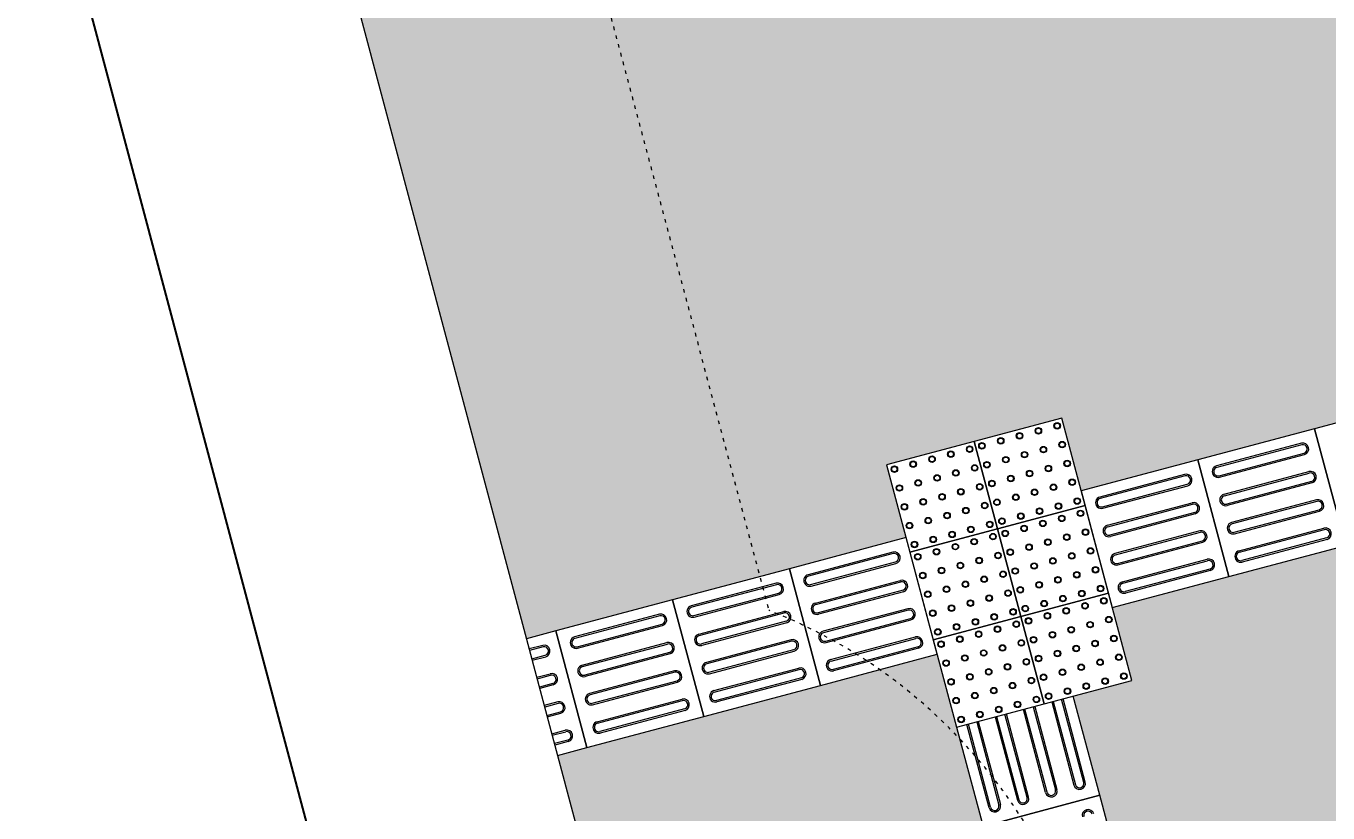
# Model space of a CAD drawing. Header units: millimetres. Extents: x -9997 to 44619, y -1295 to 91103.
# Drawn here: x 31757.5 to 32188.6, y 34215.2 to 34475.9 of the extents above; entities that cross this region are included whole.
import ezdxf

# ---------------------------------------------------------------- set-up
doc = ezdxf.new("R2010")
doc.units = ezdxf.units.MM
doc.header["$LTSCALE"] = 0.1
doc.linetypes.add('ACAD_ISO03W100', pattern=[30, 12, -18])
doc.layers.get('0').update_dxf_attribs({"lineweight": 5})
for name, color, linetype, lineweight in [('alvenaria', 5, 'Continuous', 9), ('alvenaria longe', 253, 'Continuous', 0), ('escada', 1, 'Continuous', 0), ('projeção', 1, 'ACAD_ISO03W100', 5)]:
    doc.layers.add(name, color=color, linetype=linetype, lineweight=lineweight)
doc.styles.get("Standard").update_dxf_attribs({"font": 'arial.ttf'})
doc.dimstyles.new('ISO-25', dxfattribs={"dimtxt": 30, "dimasz": 5, "dimexe": 0, "dimexo": 15, "dimtad": 1, "dimtxsty": 'Standard', "dimblk": 'OBLIQUE', "dimcen": 0, "dimclrd": 7, "dimclre": 7, "dimclrt": 7, "dimadec": 8, "dimazin": 0, "dimtfac": 1, "dimtmove": 0, "dimatfit": 3, "dimldrblk": 'OBLIQUE', "dimfxl": 5, "dimtfillclr": 250, "dimarcsym": 0})

# ---------------------------------------------------------------- blocks, each defined once
blk = doc.blocks.new('_Oblique')
at = {"color": 0, "linetype": 'ByBlock', "lineweight": -2}
blk.add_line((-0.5, -0.5), (0.5, 0.5), dxfattribs=at)
blk = doc.blocks.new('*D94')
at = {"layer": 'alvenaria', "color": 7, "linetype": 'ByBlock', "lineweight": -2, "transparency": 16777216}
for p, q in [((31551.72, 35608.86), (31483.1, 35590.57)), ((31950.3, 34112.94), (31881.68, 34094.65))]:
    blk.add_line(p, q, dxfattribs=at)
at = {"layer": 'alvenaria', "color": 7, "lineweight": -2, "transparency": 16777216}
blk.add_line((31881.68, 34094.65), (31483.1, 35590.57), dxfattribs=at)
at = {"layer": 'Defpoints', "color": 0, "linetype": 'ByBlock', "transparency": 16777216}
for p in [(31566.21, 35612.72), (31483.1, 35590.57), (31964.79, 34116.8)]:
    blk.add_point(p, dxfattribs=at)
at = {"layer": 'alvenaria', "color": 7, "linetype": 'ByBlock', "lineweight": -2, "transparency": 16777216, "xscale": 5, "yscale": 5, "zscale": 5}
for p, rotation in [((31483.1, 35590.57), 104.9195884829306), ((31881.68, 34094.65), 284.9195884829306)]:
    blk.add_blockref('_Oblique', p, dxfattribs=dict(at, rotation=rotation))
at = {"layer": 'alvenaria', "color": 7, "linetype": 'ByBlock', "lineweight": 0, "transparency": 16777216, "insert": (31694.51, 34869.56), "char_height": 30, "attachment_point": 5, "rotation": 284.9196}
blk.add_mtext('1548,11', dxfattribs=at)

msp = doc.modelspace()

# ---------------------------------------------------------------- hatches: boundary and pattern name
at = {"linetype": 'ByBlock', "lineweight": 0, "true_color": 0xc7c8ca}
h = msp.add_hatch(dxfattribs=at)
h.set_pattern_fill('AR-BRSTD', color=9, scale=0.12)
h.paths.add_polyline_path([(29301.965, 34091.799), (29316.965, 34091.799), (29316.965, 34094.883), (29346.965, 34094.883), (29376.965, 34094.883), (29406.965, 34094.883), (29436.965, 34094.883), (29466.965, 34094.883), (29496.965, 34094.883), (29526.965, 34094.883), (29556.965, 34094.883), (29586.965, 34094.883), (29601.965, 34091.799), (29601.965, 33930.984), (29633.978, 33930.984), (29673.978, 33930.984), (29688.934, 33930.984), (29681.21, 33959.973), (29673.486, 33988.962), (29665.732, 34018.064), (29658.008, 34047.053), (29650.284, 34076.041), (29642.56, 34105.03), (29639.424, 34116.799), (28786.663, 34116.799), (28786.913, 33706.799), (29748.667, 33706.799), (29743.001, 33728.064), (29735.277, 33757.053), (29727.553, 33786.041), (29719.829, 33815.03), (29712.105, 33844.018), (29704.381, 33873.007), (29699.591, 33890.984), (29673.978, 33890.984), (29633.978, 33890.984), (29593.978, 33890.984), (29586.965, 33890.984), (29586.965, 33884.883), (29586.965, 33854.883), (29556.965, 33854.883), (29526.965, 33854.883), (29496.965, 33854.883), (29466.965, 33854.883), (29436.965, 33854.883), (29406.965, 33854.883), (29376.965, 33854.883), (29346.965, 33854.883), (29316.965, 33854.883), (29316.965, 33884.883), (29316.965, 33891.799), (29301.965, 33891.799)])
h.paths.add_polyline_path([(29201.103, 33886.938), (29201.103, 33746.938), (28961.103, 33746.938), (28961.103, 33886.938)], flags=16)
h.paths.add_polyline_path([(29181.103, 33866.938), (29181.103, 33766.938), (28981.103, 33766.938), (28981.103, 33866.938)], flags=0)
h.paths.add_polyline_path([(29556.965, 33914.883), (29556.965, 33944.883), (29556.965, 33974.883), (29556.965, 34004.883), (29556.965, 34034.883), (29556.965, 34064.883), (29526.965, 34064.883), (29496.965, 34064.883), (29466.965, 34064.883), (29436.965, 34064.883), (29406.965, 34064.883), (29376.965, 34064.883), (29346.965, 34064.883), (29346.965, 34034.883), (29346.965, 34004.883), (29346.965, 33974.883), (29346.965, 33944.883), (29346.965, 33914.883), (29346.965, 33891.799), (29556.965, 33891.799)], flags=17)
h.paths.add_polyline_path([(29376.965, 33956.799), (29376.965, 34006.799), (29526.965, 34006.799), (29526.965, 33956.799)], flags=16)
h.paths.add_polyline_path([(29466.965, 34011.799), (29436.965, 34011.799), (29436.965, 34041.799), (29466.965, 34041.799)], flags=16)
h.paths.add_polyline_path([(29556.965, 33891.799), (29346.965, 33891.799), (29346.965, 33884.883), (29376.965, 33884.883), (29406.965, 33884.883), (29436.965, 33884.883), (29466.965, 33884.883), (29496.965, 33884.883), (29526.965, 33884.883), (29556.965, 33884.883)], flags=17)
h.paths.add_polyline_path([(29601.965, 34091.799), (29586.965, 34091.799), (29586.965, 34064.883), (29586.965, 34034.883), (29586.965, 34004.883), (29586.965, 33974.883), (29586.965, 33944.883), (29586.965, 33930.984), (29593.978, 33930.984), (29601.965, 33930.984)], flags=17)
h.paths.add_polyline_path([(29316.965, 33944.883), (29316.965, 33974.883), (29316.965, 34004.883), (29316.965, 34034.883), (29316.965, 34064.883), (29316.965, 34091.799), (29301.965, 34091.799), (29301.965, 33891.799), (29316.965, 33891.799), (29316.965, 33914.883)], flags=17)
h.paths.add_polyline_path([(29757.448, 34116.799), (29670.471, 34116.799), (29671.549, 34112.754), (29679.272, 34083.765), (29686.996, 34054.776), (29694.72, 34025.788), (29702.444, 33996.799), (29710.198, 33967.697), (29717.922, 33938.708), (29725.646, 33909.72), (29732.939, 33882.35), (29758.552, 33882.35), (29798.552, 33882.35), (29819.916, 33882.35)])
h.paths.add_polyline_path([(30038.448, 34116.799), (29757.448, 34116.799), (29819.916, 33882.35), (29838.552, 33882.35), (29878.552, 33882.35), (29918.552, 33882.35), (29958.552, 33882.35), (29998.552, 33882.35), (30038.552, 33882.35), (30078.552, 33882.35), (30100.916, 33882.35)])
h.paths.add_polyline_path([(29830.574, 33842.35), (29798.552, 33842.35), (29758.552, 33842.35), (29743.596, 33842.35), (29748.818, 33822.754), (29756.542, 33793.765), (29764.266, 33764.776), (29771.989, 33735.788), (29779.713, 33706.799), (29826.691, 33706.799), (29856.033, 33746.799)])
h.paths.add_polyline_path([(30111.574, 33842.35), (30078.552, 33842.35), (30038.552, 33842.35), (29998.552, 33842.35), (29958.552, 33842.35), (29918.552, 33842.35), (29878.552, 33842.35), (29838.552, 33842.35), (29830.574, 33842.35), (29856.033, 33746.799), (30137.033, 33746.799)])
h.paths.add_polyline_path([(30205.831, 33815.03), (30198.552, 33842.35), (30158.552, 33842.35), (30118.552, 33842.35), (30111.574, 33842.35), (30137.033, 33746.799), (30187.222, 33706.938), (30234.631, 33706.938), (30229.003, 33728.064), (30221.279, 33757.053), (30213.555, 33786.041)])
h.paths.add_polyline_path([(30167.211, 33959.973), (30159.488, 33988.962), (30151.764, 34017.95), (30144.04, 34046.939), (30136.316, 34075.928), (30128.592, 34104.916), (30125.426, 34116.799), (30038.448, 34116.799), (30100.916, 33882.35), (30118.552, 33882.35), (30158.552, 33882.35), (30187.894, 33882.35), (30182.659, 33901.996), (30174.935, 33930.984)])
h.paths.add_polyline_path([(31877.895, 33948.04), (31877.895, 33968.04), (31852.895, 33968.04), (31852.895, 33998.04), (31852.895, 34028.04), (31877.895, 34028.04), (31877.895, 34068.04), (31877.895, 34108.04), (31877.895, 34116.799), (30156.473, 34116.799), (30157.581, 34112.64), (30165.305, 34083.652), (30173.028, 34054.663), (30180.752, 34025.674), (30188.476, 33996.686), (30196.2, 33967.697), (30203.924, 33938.708), (30211.648, 33909.72), (30219.372, 33880.731), (30227.096, 33851.742), (30234.82, 33822.754), (30242.543, 33793.765), (30250.267, 33764.776), (30257.991, 33735.788), (30265.678, 33706.938), (31725.894, 33706.938), (31734.388, 33719.372), (31751.309, 33744.144), (31768.231, 33768.916), (31785.153, 33793.688), (31802.075, 33818.46), (31819.034, 33843.286), (31819.062, 33843.232), (31826.794, 33843.232), (31856.794, 33843.232), (31877.895, 33843.232), (31877.895, 33868.04), (31877.895, 33908.04)])
h.paths.add_polyline_path([(30645.894, 33886.938), (30645.894, 33746.938), (30405.894, 33746.938), (30405.894, 33886.938)], flags=16)
h.paths.add_polyline_path([(30625.894, 33866.938), (30625.894, 33766.938), (30425.894, 33766.938), (30425.894, 33866.938)], flags=0)
h.paths.add_polyline_path([(31145.894, 33886.938), (31145.894, 33746.938), (30905.894, 33746.938), (30905.894, 33886.938)], flags=16)
h.paths.add_polyline_path([(30925.894, 33866.938), (31125.894, 33866.938), (31125.894, 33766.938), (30925.894, 33766.938)], flags=0)
h.paths.add_polyline_path([(31000.925, 33844.799), (31030.925, 33844.799), (31030.925, 33814.799), (31000.925, 33814.799)], flags=0)
h.paths.add_polyline_path([(31405.894, 33886.938), (31645.894, 33886.938), (31645.894, 33746.938), (31405.894, 33746.938)], flags=16)
h.paths.add_polyline_path([(31425.894, 33866.938), (31625.894, 33866.938), (31625.894, 33766.938), (31425.894, 33766.938)], flags=0)
h.paths.add_polyline_path([(32554.715, 34289.954), (32524.986, 34293.973), (32495.256, 34297.993), (32465.527, 34302.013), (32435.797, 34306.033), (32433.223, 34315.696), (32425.499, 34344.684), (32420.35, 34364.01), (32387.715, 34355.315), (32349.064, 34345.016), (32310.412, 34334.718), (32271.761, 34324.419), (32233.109, 34314.12), (32194.457, 34303.822), (32155.806, 34293.523), (32117.154, 34283.225), (32123.591, 34259.068), (32104.265, 34253.918), (32113.015, 34221.081), (32123.313, 34182.429), (32133.612, 34143.778), (32143.91, 34105.126), (32154.209, 34066.475), (32161.933, 34037.486), (32169.657, 34008.498), (32177.38, 33979.509), (32148.392, 33971.785), (32119.403, 33964.061), (32113.051, 33987.901), (32073.051, 33987.901), (32054.915, 33987.901, -0.2142245), (31917.895, 33945.937), (31917.895, 33908.04), (31917.895, 33868.04), (31917.895, 33843.232), (31946.729, 33843.232), (31976.729, 33843.232), (31993.651, 33818.46), (32010.573, 33793.688), (32027.495, 33768.916), (32044.416, 33744.145), (32061.338, 33719.373), (32076.664, 33696.938, 0.46151), (32590.765, 34284.324), (32590.556, 34285.108), (32584.445, 34285.934)])
h.paths.add_polyline_path([(32105.259, 34094.828), (32094.96, 34133.479), (32084.662, 34172.131), (32074.363, 34210.782), (32066.632, 34239.798, 0.050222), (32040.096, 34262.693), (32020.526, 34257.479), (31981.874, 34247.18), (31943.223, 34236.882), (31933.489, 34234.288), (31964.794, 34116.799), (31917.895, 34116.799), (31917.895, 34108.04), (31917.895, 34068.04), (31917.895, 34028.04), (31942.895, 34028.04), (31953.051, 34027.901), (31993.051, 34027.901), (32033.051, 34027.901), (32073.051, 34027.901), (32088.695, 34027.901, 0.0275903), (32097.873, 34044.865), (32096.231, 34051.027), (32101.191, 34052.349, 0.0390592), (32109.667, 34078.284)], flags=17)
h.paths.add_polyline_path([(32054.915, 33987.901), (32033.051, 33987.901), (31993.051, 33987.901), (31953.051, 33987.901), (31942.895, 33987.901), (31942.895, 33968.04), (31917.895, 33968.04), (31917.895, 33948.04), (31917.895, 33945.937, 0.2142245)], flags=17)
h.paths.add_polyline_path([(32109.667, 34078.284, -0.0390592), (32101.191, 34052.349), (32115.557, 34056.176)], flags=17)
h.paths.add_polyline_path([(32097.873, 34044.865, -0.0275903), (32088.695, 34027.901), (32102.393, 34027.901)], flags=17)
h.paths.add_polyline_path([(32402.327, 34431.65), (32394.603, 34460.639), (32418.391, 34478.918), (32442.179, 34497.197), (32465.967, 34515.476), (32489.755, 34533.756), (32501.253, 34542.591), (32216.122, 35612.719), (31649.003, 35612.719), (31797.89, 35053.93, -0.3092385), (31931.102, 34553.973), (32000.494, 34293.537), (32010.227, 34296.13), (32048.879, 34306.429), (32042.442, 34330.586), (32071.431, 34338.31), (32100.419, 34346.034), (32106.856, 34321.876), (32145.507, 34332.175), (32184.159, 34342.473), (32222.81, 34352.772), (32261.462, 34363.071), (32300.114, 34373.369), (32338.765, 34383.668), (32377.417, 34393.966), (32410.051, 34402.661)])
h.paths.add_polyline_path([(31797.89, 35053.93), (31649.003, 35612.719), (31566.212, 35612.719), (31923.191, 34272.94), (31932.924, 34275.533), (31971.576, 34285.832), (32000.494, 34293.537), (31931.102, 34553.973, 0.3092385)])
h.paths.add_polyline_path([(32059.177, 34267.777), (32040.096, 34262.693, -0.050222), (32066.632, 34239.798), (32065.614, 34243.62)], flags=17)
at = {"layer": 'alvenaria', "linetype": 'ByBlock', "lineweight": 0, "true_color": 0xc7c8ca}
h = msp.add_hatch(color=9, dxfattribs=at)
h.dxf.hatch_style = 1
h.paths.add_polyline_path([(30405.894, 33886.938), (30405.894, 33746.938), (30645.894, 33746.938), (30645.894, 33886.938)])
h.paths.add_polyline_path([(30625.894, 33866.938), (30625.894, 33766.938), (30425.894, 33766.938), (30425.894, 33866.938)], flags=16)
h.paths.add_polyline_path([(29201.103, 33886.938), (28961.103, 33886.938), (28961.103, 33746.938), (29201.103, 33746.938)])
h.paths.add_polyline_path([(29181.103, 33766.938), (28981.103, 33766.938), (28981.103, 33866.938), (29181.103, 33866.938)], flags=16)
h.paths.add_polyline_path([(30905.894, 33886.938), (30905.894, 33746.938), (31145.894, 33746.938), (31145.894, 33886.938)])
h.paths.add_polyline_path([(31125.894, 33866.938), (31125.894, 33766.938), (30925.894, 33766.938), (30925.894, 33866.938)], flags=16)
h.paths.add_polyline_path([(31030.925, 33844.799), (31030.925, 33814.799), (31000.925, 33814.799), (31000.925, 33844.799)], flags=0)
h.paths.add_polyline_path([(31405.894, 33746.938), (31645.894, 33746.938), (31645.894, 33886.938), (31405.894, 33886.938)])
h.paths.add_polyline_path([(31425.894, 33866.938), (31625.894, 33866.938), (31625.894, 33766.938), (31425.894, 33766.938)], flags=16)
h.paths.add_polyline_path([(32590.765, 34284.324), (32590.556, 34285.108), (32584.445, 34285.934), (32570.071, 34287.877, -0.4686526), (32071.345, 33716.898), (32076.664, 33696.938, 0.46151)])
h.paths.add_polyline_path([(32236.82, 35612.719), (32216.122, 35612.719), (32501.253, 34542.591), (32513.543, 34552.035), (32518.433, 34555.792)])

# ---------------------------------------------------------------- linework, layer by layer
at = {"lineweight": 0}
msp.add_line((31566.212, 35612.719), (31964.794, 34116.799), dxfattribs=at)
at = {"layer": 'alvenaria longe', "linetype": 'ByBlock', "lineweight": 0}
for centre, radius, start, end in [((32083.021, 34209.998), 493.238, 268.64366, 9.08469), ((32083.299, 34209.804), 512.909, 269.2588, 8.35399)]:
    msp.add_arc(centre, radius, start, end, dxfattribs=at)
at = {"layer": 'escada', "lineweight": 0}
for p, q in [((31928.553, 34270.721), (31924.098, 34269.534)), ((31928.683, 34270.232), (31924.228, 34269.045)), ((31924.966, 34266.278), (31929.421, 34267.465)), ((31925.096, 34265.788), (31929.551, 34266.975)), ((31926.593, 34260.169), (31931.048, 34261.356)), ((31926.724, 34259.68), (31931.179, 34260.867)), ((31931.916, 34258.1), (31927.461, 34256.913)), ((31932.046, 34257.61), (31927.591, 34256.423)), ((32107.714, 34225.322), (32100.371, 34252.881)), ((32108.203, 34225.452), (32100.86, 34253.011)), ((32113.015, 34221.081), (32104.265, 34253.918)), ((31933.544, 34251.991), (31929.089, 34250.804)), ((31933.674, 34251.502), (31929.219, 34250.315)), ((31929.956, 34247.548), (31934.411, 34248.735)), ((31930.087, 34247.058), (31934.542, 34248.245)), ((32095.092, 34221.959), (32087.749, 34249.518)), ((32095.581, 34222.089), (32088.238, 34249.648)), ((32091.006, 34250.385), (32098.349, 34222.826)), ((32091.495, 34250.516), (32098.838, 34222.957)), ((32076.362, 34216.968), (32069.019, 34244.527)), ((32076.851, 34217.098), (32069.508, 34244.658)), ((32078.384, 34247.022), (32085.727, 34219.463)), ((32078.873, 34247.153), (32086.216, 34219.594)), ((32088.984, 34220.331), (32081.641, 34247.89)), ((32089.473, 34220.461), (32082.13, 34248.021)), ((31931.584, 34241.439), (31936.039, 34242.626)), ((31931.714, 34240.95), (31936.169, 34242.137)), ((32065.614, 34243.62), (32074.363, 34210.782)), ((31936.907, 34239.37), (31932.452, 34238.183)), ((31937.037, 34238.88), (31932.582, 34237.693)), ((32074.363, 34210.782), (32113.015, 34221.081))]:
    msp.add_line(p, q, dxfattribs=at)
for points in [[(32233.109, 34314.12), (32222.81, 34352.772), (32184.159, 34342.473), (32194.457, 34303.822)], [(32108.143, 34317.045), (32100.419, 34346.034), (32071.431, 34338.31), (32079.155, 34309.321)], [(32194.457, 34303.822), (32184.159, 34342.473), (32145.507, 34332.175), (32155.806, 34293.523)], [(32079.155, 34309.321), (32071.431, 34338.31), (32042.442, 34330.586), (32050.166, 34301.597)], [(32155.806, 34293.523), (32145.507, 34332.175), (32106.856, 34321.876), (32117.154, 34283.225)], [(32115.867, 34288.056), (32108.143, 34317.045), (32079.155, 34309.321), (32086.878, 34280.332)], [(32086.878, 34280.332), (32079.155, 34309.321), (32050.166, 34301.597), (32057.89, 34272.609)], [(32059.177, 34267.777), (32048.879, 34306.429), (32010.227, 34296.13), (32020.526, 34257.479)], [(32020.526, 34257.479), (32010.227, 34296.13), (31971.576, 34285.832), (31981.874, 34247.18)], [(32123.591, 34259.068), (32115.867, 34288.056), (32086.878, 34280.332), (32094.602, 34251.344)], [(31981.874, 34247.18), (31971.576, 34285.832), (31932.924, 34275.533), (31943.223, 34236.882)], [(32094.602, 34251.344), (32086.878, 34280.332), (32057.89, 34272.609), (32065.614, 34243.62)], [(32084.662, 34172.131), (32123.313, 34182.429), (32113.015, 34221.081), (32074.363, 34210.782)]]:
    msp.add_lwpolyline(points, close=True, dxfattribs=at)
for points in [[(32179.788, 34337.662), (32151.693, 34330.176)], [(32179.918, 34337.173), (32151.823, 34329.687)], [(32152.561, 34326.919), (32180.656, 34334.405)], [(32152.691, 34326.43), (32180.786, 34333.916)], [(32141.136, 34327.363), (32113.042, 34319.878)], [(32141.267, 34326.874), (32113.172, 34319.388)], [(32154.188, 34320.811), (32182.283, 34328.297)], [(32154.319, 34320.322), (32182.414, 34327.808)], [(32113.909, 34316.621), (32142.004, 34324.107)], [(32114.04, 34316.132), (32142.135, 34323.617)], [(32183.151, 34325.04), (32155.056, 34317.554)], [(32183.281, 34324.551), (32155.186, 34317.065)], [(32115.537, 34310.513), (32143.632, 34317.998)], [(32115.667, 34310.023), (32143.762, 34317.509)], [(32184.778, 34318.932), (32156.684, 34311.446)], [(32184.909, 34318.443), (32156.814, 34310.957)], [(32144.499, 34314.742), (32116.405, 34307.256)], [(32144.63, 34314.252), (32116.535, 34306.767)], [(32157.551, 34308.189), (32185.646, 34315.675)], [(32157.682, 34307.7), (32185.777, 34315.186)], [(32146.127, 34308.633), (32118.032, 34301.148)], [(32159.179, 34302.081), (32187.274, 34309.567)], [(32159.309, 34301.592), (32187.404, 34309.078)], [(32146.257, 34308.144), (32118.162, 34300.658)], [(32118.9, 34297.891), (32146.995, 34305.377)], [(32119.03, 34297.402), (32147.125, 34304.887)], [(32188.141, 34306.31), (32160.047, 34298.824)], [(32188.272, 34305.821), (32160.177, 34298.335)], [(32044.508, 34301.617), (32016.413, 34294.131)], [(32044.638, 34301.128), (32016.543, 34293.642)], [(32017.28, 34290.874), (32045.375, 34298.36)], [(32017.411, 34290.385), (32045.506, 34297.871)], [(32120.527, 34291.783), (32148.622, 34299.268)], [(32120.658, 34291.293), (32148.753, 34298.779)], [(32149.49, 34296.012), (32121.395, 34288.526)], [(32005.856, 34291.318), (31977.761, 34283.833)], [(32018.908, 34284.766), (32047.003, 34292.252)], [(32019.038, 34284.277), (32047.133, 34291.763)], [(32149.62, 34295.522), (32121.525, 34288.037)], [(32005.986, 34290.829), (31977.892, 34283.343)], [(31978.629, 34280.576), (32006.724, 34288.062)], [(31978.759, 34280.087), (32006.854, 34287.572)], [(32047.871, 34288.995), (32019.776, 34281.509)], [(32048.001, 34288.506), (32019.906, 34281.02)], [(32049.498, 34282.887), (32021.403, 34275.401)], [(31967.205, 34281.02), (31939.11, 34273.534)], [(31967.335, 34280.531), (31939.24, 34273.045)], [(31980.256, 34274.468), (32008.351, 34281.953)], [(31980.387, 34273.978), (32008.482, 34281.464)], [(32009.219, 34278.697), (31981.124, 34271.211)], [(32049.629, 34282.398), (32021.534, 34274.912)], [(32022.271, 34272.144), (32050.366, 34279.63)], [(32022.401, 34271.655), (32050.496, 34279.141)], [(31933.489, 34234.288), (31943.223, 34236.882), (31932.924, 34275.533), (31923.191, 34272.94)], [(31939.977, 34270.277), (31968.072, 34277.763)], [(31940.108, 34269.788), (31968.203, 34277.274)], [(32009.349, 34278.207), (31981.255, 34270.722)], [(31941.605, 34264.169), (31969.7, 34271.655)], [(31941.735, 34263.68), (31969.83, 34271.166)], [(32010.847, 34272.588), (31982.752, 34265.103)], [(32010.977, 34272.099), (31982.882, 34264.613)], [(32023.898, 34266.036), (32051.993, 34273.522)], [(32024.029, 34265.547), (32052.124, 34273.033)], [(32052.861, 34270.265), (32024.766, 34262.779)], [(32052.992, 34269.776), (32024.897, 34262.29)], [(31970.568, 34268.398), (31942.473, 34260.912)], [(31970.698, 34267.909), (31942.603, 34260.423)], [(31983.619, 34261.846), (32011.714, 34269.332)], [(31983.75, 34261.357), (32011.845, 34268.842)], [(31972.195, 34262.29), (31944.1, 34254.804)], [(31972.325, 34261.801), (31944.231, 34254.315)], [(31985.247, 34255.738), (32013.342, 34263.223)], [(31985.377, 34255.249), (32013.472, 34262.734)], [(31944.968, 34251.547), (31973.063, 34259.033)], [(31945.098, 34251.058), (31973.193, 34258.544)], [(32014.21, 34259.967), (31986.115, 34252.481)], [(32014.34, 34259.478), (31986.245, 34251.992)], [(31946.595, 34245.439), (31974.69, 34252.925)], [(31946.726, 34244.95), (31974.821, 34252.436)], [(31975.558, 34249.668), (31947.463, 34242.182)], [(31975.688, 34249.179), (31947.594, 34241.693)], [(32097.114, 34252.013), (32104.457, 34224.454)], [(32097.603, 34252.143), (32104.946, 34224.584)], [(32072.276, 34245.395), (32079.619, 34217.836)], [(32072.765, 34245.525), (32080.108, 34217.966)]]:
    msp.add_lwpolyline(points, dxfattribs=at)
for centre, radius in [((32098.929, 34343.461), 1.075), ((32098.929, 34343.461), 0.883), ((32080.235, 34338.48), 1.075), ((32080.235, 34338.48), 0.883), ((32086.466, 34340.14), 1.075), ((32086.466, 34340.14), 0.883), ((32092.698, 34341.8), 1.075), ((32092.698, 34341.8), 0.883), ((32063.709, 34334.077), 1.075), ((32063.709, 34334.077), 0.883), ((32069.94, 34335.737), 1.075), ((32069.94, 34335.737), 0.883), ((32074.004, 34336.819), 1.075), ((32074.004, 34336.819), 0.883), ((32088.127, 34333.909), 1.075), ((32088.127, 34333.909), 0.883), ((32094.358, 34335.569), 1.075), ((32094.358, 34335.569), 0.883), ((32100.589, 34337.229), 1.075), ((32100.589, 34337.229), 0.883), ((32045.015, 34329.096), 1.075), ((32051.246, 34330.756), 1.075), ((32051.246, 34330.756), 0.883), ((32057.478, 34332.416), 1.075), ((32057.478, 34332.416), 0.883), ((32071.601, 34329.505), 1.075), ((32071.601, 34329.505), 0.883), ((32075.664, 34330.588), 1.075), ((32075.664, 34330.588), 0.883), ((32081.895, 34332.248), 1.075), ((32081.895, 34332.248), 0.883), ((32096.018, 34329.338), 1.075), ((32096.018, 34329.338), 0.883), ((32102.25, 34330.998), 1.075), ((32102.25, 34330.998), 0.883), ((32045.015, 34329.096), 0.883), ((32059.138, 34326.185), 1.075), ((32059.138, 34326.185), 0.883), ((32065.369, 34327.845), 1.075), ((32065.369, 34327.845), 0.883), ((32083.556, 34326.017), 1.075), ((32083.556, 34326.017), 0.883), ((32089.787, 34327.677), 1.075), ((32089.787, 34327.677), 0.883), ((32103.91, 34324.767), 1.075), ((32046.675, 34322.864), 1.075), ((32046.675, 34322.864), 0.883), ((32052.907, 34324.525), 1.075), ((32052.907, 34324.525), 0.883), ((32067.03, 34321.614), 1.075), ((32067.03, 34321.614), 0.883), ((32073.261, 34323.274), 1.075), ((32073.261, 34323.274), 0.883), ((32077.324, 34324.357), 1.075), ((32077.324, 34324.357), 0.883), ((32091.447, 34321.446), 1.075), ((32091.447, 34321.446), 0.883), ((32097.679, 34323.106), 1.075), ((32097.679, 34323.106), 0.883), ((32103.91, 34324.767), 0.883), ((32048.336, 34316.633), 1.075), ((32048.336, 34316.633), 0.883), ((32054.567, 34318.293), 1.075), ((32054.567, 34318.293), 0.883), ((32060.798, 34319.953), 1.075), ((32060.798, 34319.953), 0.883), ((32074.921, 34317.043), 1.075), ((32074.921, 34317.043), 0.883), ((32078.984, 34318.125), 1.075), ((32078.984, 34318.125), 0.883), ((32085.216, 34319.786), 1.075), ((32085.216, 34319.786), 0.883), ((32099.339, 34316.875), 1.075), ((32099.339, 34316.875), 0.883), ((32105.57, 34318.535), 1.075), ((32105.57, 34318.535), 0.883), ((32056.227, 34312.062), 1.075), ((32056.227, 34312.062), 0.883), ((32062.459, 34313.722), 1.075), ((32062.459, 34313.722), 0.883), ((32068.69, 34315.382), 1.075), ((32068.69, 34315.382), 0.883), ((32080.645, 34311.894), 1.075), ((32086.876, 34313.554), 1.075), ((32086.876, 34313.554), 0.883), ((32093.108, 34315.215), 1.075), ((32093.108, 34315.215), 0.883), ((32100.422, 34312.812), 1.075), ((32100.422, 34312.812), 0.883), ((32106.653, 34314.472), 1.075), ((32106.653, 34314.472), 0.883), ((32049.996, 34310.401), 1.075), ((32049.996, 34310.401), 0.883), ((32064.119, 34307.491), 1.075), ((32070.35, 34309.151), 1.075), ((32070.35, 34309.151), 0.883), ((32076.582, 34310.811), 1.075), ((32076.582, 34310.811), 0.883), ((32080.645, 34311.894), 0.883), ((32081.727, 34307.831), 1.075), ((32081.727, 34307.831), 0.883), ((32087.959, 34309.491), 1.075), ((32087.959, 34309.491), 0.883), ((32094.19, 34311.151), 1.075), ((32094.19, 34311.151), 0.883), ((32108.313, 34308.241), 1.075), ((32108.313, 34308.241), 0.883), ((32051.656, 34304.17), 1.075), ((32051.656, 34304.17), 0.883), ((32057.888, 34305.83), 1.075), ((32057.888, 34305.83), 0.883), ((32064.119, 34307.491), 0.883), ((32065.202, 34303.428), 1.075), ((32065.202, 34303.428), 0.883), ((32071.433, 34305.088), 1.075), ((32071.433, 34305.088), 0.883), ((32077.664, 34306.748), 1.075), ((32077.664, 34306.748), 0.883), ((32089.619, 34303.26), 1.075), ((32095.851, 34304.92), 1.075), ((32095.851, 34304.92), 0.883), ((32102.082, 34306.58), 1.075), ((32102.082, 34306.58), 0.883), ((32052.739, 34300.107), 1.075), ((32052.739, 34300.107), 0.883), ((32058.97, 34301.767), 1.075), ((32058.97, 34301.767), 0.883), ((32073.093, 34298.857), 1.075), ((32079.325, 34300.517), 1.075), ((32079.325, 34300.517), 0.883), ((32083.388, 34301.599), 1.075), ((32083.388, 34301.599), 0.883), ((32089.619, 34303.26), 0.883), ((32103.742, 34300.349), 1.075), ((32103.742, 34300.349), 0.883), ((32109.974, 34302.009), 1.075), ((32109.974, 34302.009), 0.883), ((32060.63, 34295.536), 1.075), ((32060.63, 34295.536), 0.883), ((32066.862, 34297.196), 1.075), ((32066.862, 34297.196), 0.883), ((32073.093, 34298.857), 0.883), ((32085.048, 34295.368), 1.075), ((32085.048, 34295.368), 0.883), ((32091.279, 34297.028), 1.075), ((32091.279, 34297.028), 0.883), ((32097.511, 34298.689), 1.075), ((32097.511, 34298.689), 0.883), ((32111.634, 34295.778), 1.075), ((32111.634, 34295.778), 0.883), ((32054.399, 34293.876), 1.075), ((32054.399, 34293.876), 0.883), ((32068.522, 34290.965), 1.075), ((32068.522, 34290.965), 0.883), ((32074.754, 34292.625), 1.075), ((32074.754, 34292.625), 0.883), ((32080.985, 34294.285), 1.075), ((32080.985, 34294.285), 0.883), ((32092.94, 34290.797), 1.075), ((32092.94, 34290.797), 0.883), ((32099.171, 34292.457), 1.075), ((32099.171, 34292.457), 0.883), ((32105.403, 34294.118), 1.075), ((32105.403, 34294.118), 0.883), ((32056.059, 34287.644), 1.075), ((32056.059, 34287.644), 0.883), ((32062.291, 34289.304), 1.075), ((32062.291, 34289.304), 0.883), ((32076.414, 34286.394), 1.075), ((32076.414, 34286.394), 0.883), ((32082.645, 34288.054), 1.075), ((32082.645, 34288.054), 0.883), ((32086.708, 34289.137), 1.075), ((32086.708, 34289.137), 0.883), ((32100.831, 34286.226), 1.075), ((32100.831, 34286.226), 0.883), ((32107.063, 34287.886), 1.075), ((32107.063, 34287.886), 0.883), ((32113.294, 34289.547), 1.075), ((32113.294, 34289.547), 0.883), ((32063.951, 34283.073), 1.075), ((32063.951, 34283.073), 0.883), ((32070.183, 34284.733), 1.075), ((32070.183, 34284.733), 0.883), ((32084.306, 34281.823), 1.075), ((32084.306, 34281.823), 0.883), ((32088.369, 34282.905), 1.075), ((32088.369, 34282.905), 0.883), ((32094.6, 34284.566), 1.075), ((32094.6, 34284.566), 0.883), ((32101.914, 34282.163), 1.075), ((32101.914, 34282.163), 0.883), ((32108.145, 34283.823), 1.075), ((32108.145, 34283.823), 0.883), ((32114.377, 34285.483), 1.075), ((32114.377, 34285.483), 0.883), ((32057.72, 34281.413), 1.075), ((32057.72, 34281.413), 0.883), ((32071.843, 34278.502), 1.075), ((32071.843, 34278.502), 0.883), ((32078.074, 34280.162), 1.075), ((32078.074, 34280.162), 0.883), ((32085.388, 34277.76), 1.075), ((32085.388, 34277.76), 0.883), ((32089.451, 34278.842), 1.075), ((32089.451, 34278.842), 0.883), ((32095.683, 34280.503), 1.075), ((32095.683, 34280.503), 0.883), ((32109.806, 34277.592), 1.075), ((32109.806, 34277.592), 0.883), ((32116.037, 34279.252), 1.075), ((32116.037, 34279.252), 0.883), ((32059.38, 34275.181), 1.075), ((32059.38, 34275.181), 0.883), ((32065.611, 34276.842), 1.075), ((32065.611, 34276.842), 0.883), ((32072.925, 34274.439), 1.075), ((32072.925, 34274.439), 0.883), ((32079.157, 34276.099), 1.075), ((32079.157, 34276.099), 0.883), ((32097.343, 34274.271), 1.075), ((32097.343, 34274.271), 0.883), ((32103.574, 34275.931), 1.075), ((32103.574, 34275.931), 0.883), ((32117.697, 34273.021), 1.075), ((32060.463, 34271.118), 1.075), ((32060.463, 34271.118), 0.883), ((32066.694, 34272.779), 1.075), ((32066.694, 34272.779), 0.883), ((32080.817, 34269.868), 1.075), ((32080.817, 34269.868), 0.883), ((32087.049, 34271.528), 1.075), ((32087.049, 34271.528), 0.883), ((32091.112, 34272.611), 1.075), ((32091.112, 34272.611), 0.883), ((32105.235, 34269.7), 1.075), ((32105.235, 34269.7), 0.883), ((32111.466, 34271.36), 1.075), ((32111.466, 34271.36), 0.883), ((32117.697, 34273.021), 0.883), ((32062.123, 34264.887), 1.075), ((32062.123, 34264.887), 0.883), ((32068.354, 34266.547), 1.075), ((32068.354, 34266.547), 0.883), ((32074.586, 34268.208), 1.075), ((32074.586, 34268.208), 0.883), ((32088.709, 34265.297), 1.075), ((32088.709, 34265.297), 0.883), ((32092.772, 34266.379), 1.075), ((32092.772, 34266.379), 0.883), ((32099.003, 34268.04), 1.075), ((32099.003, 34268.04), 0.883), ((32113.126, 34265.129), 1.075), ((32113.126, 34265.129), 0.883), ((32119.358, 34266.789), 1.075), ((32119.358, 34266.789), 0.883), ((32070.015, 34260.316), 1.075), ((32070.015, 34260.316), 0.883), ((32076.246, 34261.976), 1.075), ((32076.246, 34261.976), 0.883), ((32082.477, 34263.637), 1.075), ((32082.477, 34263.637), 0.883), ((32094.432, 34260.148), 1.075), ((32100.664, 34261.808), 1.075), ((32100.664, 34261.808), 0.883), ((32106.895, 34263.469), 1.075), ((32106.895, 34263.469), 0.883), ((32121.018, 34260.558), 1.075), ((32121.018, 34260.558), 0.883), ((32063.783, 34258.656), 1.075), ((32063.783, 34258.656), 0.883), ((32077.906, 34255.745), 1.075), ((32084.138, 34257.405), 1.075), ((32084.138, 34257.405), 0.883), ((32090.369, 34259.065), 1.075), ((32090.369, 34259.065), 0.883), ((32094.432, 34260.148), 0.883), ((32108.555, 34257.237), 1.075), ((32108.555, 34257.237), 0.883), ((32114.787, 34258.898), 1.075), ((32114.787, 34258.898), 0.883), ((32065.444, 34252.424), 1.075), ((32065.444, 34252.424), 0.883), ((32071.675, 34254.084), 1.075), ((32071.675, 34254.084), 0.883), ((32077.906, 34255.745), 0.883), ((32092.03, 34252.834), 1.075), ((32092.03, 34252.834), 0.883), ((32096.093, 34253.917), 1.075), ((32096.093, 34253.917), 0.883), ((32102.324, 34255.577), 1.075), ((32102.324, 34255.577), 0.883), ((32073.335, 34247.853), 1.075), ((32073.335, 34247.853), 0.883), ((32079.567, 34249.513), 1.075), ((32079.567, 34249.513), 0.883), ((32085.798, 34251.174), 1.075), ((32085.798, 34251.174), 0.883), ((32067.104, 34246.193), 1.075), ((32067.104, 34246.193), 0.883)]:
    msp.add_circle(centre, radius, dxfattribs=at)
for centre, radius, start, end in [((32180.287, 34335.789), 1.938, 284.91959, 104.91959), ((32180.287, 34335.789), 1.432, 284.91959, 104.91959), ((32152.192, 34328.303), 1.938, 104.91959, 284.91959), ((32141.636, 34325.49), 1.938, 284.91959, 104.91959), ((32141.636, 34325.49), 1.432, 284.91959, 104.91959), ((32152.192, 34328.303), 1.432, 104.91959, 284.91959), ((32182.782, 34326.424), 1.938, 284.91959, 104.91959), ((32182.782, 34326.424), 1.432, 284.91959, 104.91959), ((32113.541, 34318.005), 1.938, 104.91959, 284.91959), ((32113.541, 34318.005), 1.432, 104.91959, 284.91959), ((32144.131, 34316.125), 1.938, 284.91959, 104.91959), ((32144.131, 34316.125), 1.432, 284.91959, 104.91959), ((32154.687, 34318.938), 1.938, 104.91959, 284.91959), ((32154.687, 34318.938), 1.432, 104.91959, 284.91959), ((32185.278, 34317.059), 1.938, 284.91959, 104.91959), ((32185.278, 34317.059), 1.432, 284.91959, 104.91959), ((32116.036, 34308.64), 1.938, 104.91959, 284.91959), ((32116.036, 34308.64), 1.432, 104.91959, 284.91959), ((32146.626, 34306.76), 1.938, 284.91959, 104.91959), ((32157.183, 34309.573), 1.938, 104.91959, 284.91959), ((32157.183, 34309.573), 1.432, 104.91959, 284.91959), ((32187.773, 34307.694), 1.938, 284.91959, 104.91959), ((32187.773, 34307.694), 1.432, 284.91959, 104.91959), ((32146.626, 34306.76), 1.432, 284.91959, 104.91959), ((32045.007, 34299.744), 1.938, 284.91959, 104.91959), ((32045.007, 34299.744), 1.432, 284.91959, 104.91959), ((32118.531, 34299.275), 1.938, 104.91959, 284.91959), ((32118.531, 34299.275), 1.432, 104.91959, 284.91959), ((32159.678, 34300.208), 1.938, 104.91959, 284.91959), ((32159.678, 34300.208), 1.432, 104.91959, 284.91959), ((32149.121, 34297.395), 1.938, 284.91959, 104.91959), ((32149.121, 34297.395), 1.432, 284.91959, 104.91959), ((32006.355, 34289.445), 1.938, 284.91959, 104.91959), ((32016.912, 34292.258), 1.938, 104.91959, 284.91959), ((32016.912, 34292.258), 1.432, 104.91959, 284.91959), ((32047.502, 34290.379), 1.938, 284.91959, 104.91959), ((32047.502, 34290.379), 1.432, 284.91959, 104.91959), ((32121.026, 34289.91), 1.938, 104.91959, 284.91959), ((32121.026, 34289.91), 1.432, 104.91959, 284.91959), ((32006.355, 34289.445), 1.432, 284.91959, 104.91959), ((31978.26, 34281.96), 1.938, 104.91959, 284.91959), ((31978.26, 34281.96), 1.432, 104.91959, 284.91959), ((32019.407, 34282.893), 1.938, 104.91959, 284.91959), ((32019.407, 34282.893), 1.432, 104.91959, 284.91959), ((32049.997, 34281.014), 1.938, 284.91959, 104.91959), ((31967.704, 34279.147), 1.938, 284.91959, 104.91959), ((31967.704, 34279.147), 1.432, 284.91959, 104.91959), ((32008.85, 34280.08), 1.938, 284.91959, 104.91959), ((32008.85, 34280.08), 1.432, 284.91959, 104.91959), ((32049.997, 34281.014), 1.432, 284.91959, 104.91959), ((31980.755, 34272.595), 1.938, 104.91959, 284.91959), ((32021.902, 34273.528), 1.938, 104.91959, 284.91959), ((32021.902, 34273.528), 1.432, 104.91959, 284.91959), ((31929.052, 34268.848), 1.938, 284.91959, 104.91959), ((31929.052, 34268.848), 1.432, 284.91959, 104.91959), ((31939.609, 34271.661), 1.938, 104.91959, 284.91959), ((31939.609, 34271.661), 1.432, 104.91959, 284.91959), ((31970.199, 34269.782), 1.938, 284.91959, 104.91959), ((31970.199, 34269.782), 1.432, 284.91959, 104.91959), ((31980.755, 34272.595), 1.432, 104.91959, 284.91959), ((32011.346, 34270.715), 1.938, 284.91959, 104.91959), ((32011.346, 34270.715), 1.432, 284.91959, 104.91959), ((32052.492, 34271.649), 1.938, 284.91959, 104.91959), ((32052.492, 34271.649), 1.432, 284.91959, 104.91959), ((32024.398, 34264.163), 1.938, 104.91959, 284.91959), ((32024.398, 34264.163), 1.432, 104.91959, 284.91959), ((31931.547, 34259.483), 1.938, 284.91959, 104.91959), ((31942.104, 34262.296), 1.938, 104.91959, 284.91959), ((31942.104, 34262.296), 1.432, 104.91959, 284.91959), ((31972.694, 34260.417), 1.938, 284.91959, 104.91959), ((31972.694, 34260.417), 1.432, 284.91959, 104.91959), ((31983.251, 34263.23), 1.938, 104.91959, 284.91959), ((31983.251, 34263.23), 1.432, 104.91959, 284.91959), ((32013.841, 34261.351), 1.938, 284.91959, 104.91959), ((32013.841, 34261.351), 1.432, 284.91959, 104.91959), ((31931.547, 34259.483), 1.432, 284.91959, 104.91959), ((31944.599, 34252.931), 1.938, 104.91959, 284.91959), ((31944.599, 34252.931), 1.432, 104.91959, 284.91959), ((31975.189, 34251.052), 1.938, 284.91959, 104.91959), ((31975.189, 34251.052), 1.432, 284.91959, 104.91959), ((31985.746, 34253.865), 1.938, 104.91959, 284.91959), ((31985.746, 34253.865), 1.432, 104.91959, 284.91959), ((31934.043, 34250.118), 1.938, 284.91959, 104.91959), ((31934.043, 34250.118), 1.432, 284.91959, 104.91959), ((31947.094, 34243.566), 1.938, 104.91959, 284.91959), ((31947.094, 34243.566), 1.432, 104.91959, 284.91959), ((31936.538, 34240.753), 1.938, 284.91959, 104.91959), ((31936.538, 34240.753), 1.432, 284.91959, 104.91959), ((32096.965, 34222.458), 1.938, 194.91959, 14.91959), ((32096.965, 34222.458), 1.432, 194.91959, 14.91959), ((32106.33, 34224.953), 1.938, 194.91959, 14.91959), ((32106.33, 34224.953), 1.432, 194.91959, 14.91959), ((32087.6, 34219.962), 1.938, 194.91959, 14.91959), ((32087.6, 34219.962), 1.432, 194.91959, 14.91959), ((32078.235, 34217.467), 1.938, 194.91959, 14.91959), ((32078.235, 34217.467), 1.432, 194.91959, 14.91959), ((32109.143, 34214.396), 1.938, 14.91959, 194.91959), ((32109.143, 34214.396), 1.432, 14.91959, 194.91959)]:
    msp.add_arc(centre, radius, start, end, dxfattribs=at)
at = {"layer": 'projeção', "color": 5, "linetype": 'ACAD_ISO03W100', "lineweight": 0}
msp.add_line((31931.102, 34553.973), (32003.477, 34282.339), dxfattribs=at)
msp.add_arc((31939.68, 34119.482), 174.907, 180.87888, 68.60802, dxfattribs=at)

# ---------------------------------------------------------------- dimensions: what is measured, and where the dimension line sits
at = {"layer": 'alvenaria', "color": 18, "linetype": 'ByBlock', "lineweight": 0, "true_color": 0x000000}
dim = msp.add_linear_dim(base=(31483.097, 35590.574), p1=(31964.794, 34116.799), p2=(31566.212, 35612.719), angle=104.91959, dimstyle='ISO-25', dxfattribs=at)
dim.commit()
dim.dimension.update_dxf_attribs({"geometry": '*D94', "text_midpoint": (31676.487, 34864.759), "dimtype": 161})

doc.saveas('drawing.dxf')
